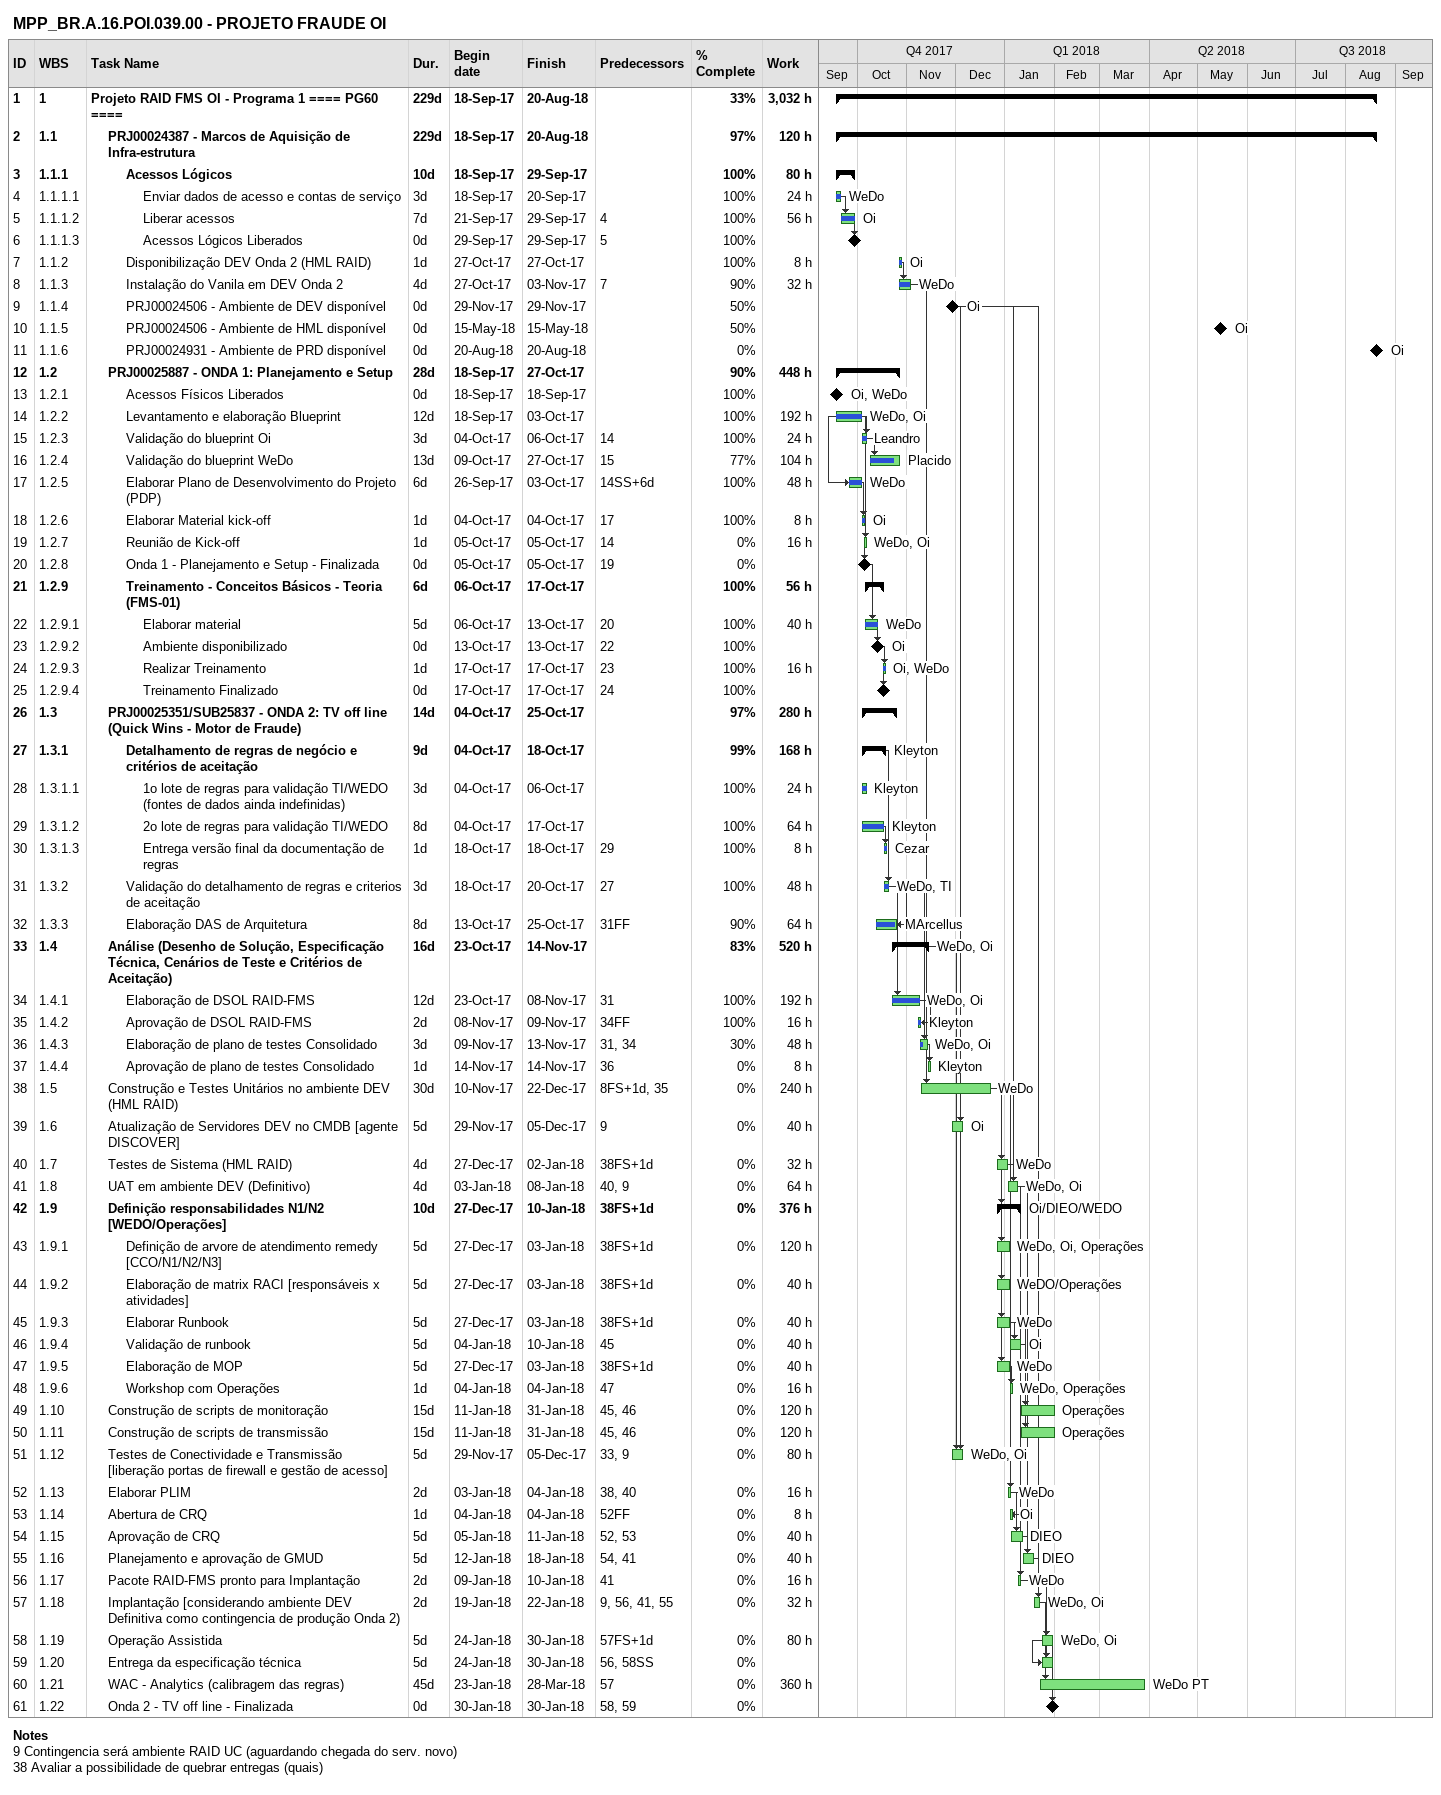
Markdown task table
MPP_BR.A.16.POI.039.00 - PROJETO FRAUDE OI

| ID | WBS | Task | Duration | Start | Finish | Predecessors | Resources | % complete | Work (h) |
|---|---|---|---|---|---|---|---|---|---|
| 1 | 1 | **Projeto RAID FMS OI - Programa 1 ==== PG60 ====** | 229d | 2017-09-18 | 2018-08-20 |  |  | 33 | 3032 |
| 2 | 1.1 | **PRJ00024387 - Marcos de Aquisição de Infra-estrutura** | 229d | 2017-09-18 | 2018-08-20 |  |  | 97 | 120 |
| 3 | 1.1.1 | **Acessos Lógicos** | 10d | 2017-09-18 | 2017-09-29 |  |  | 100 | 80 |
| 4 | 1.1.1.1 | Enviar dados de acesso e contas de serviço | 3d | 2017-09-18 | 2017-09-20 |  | WeDo | 100 | 24 |
| 5 | 1.1.1.2 | Liberar acessos | 7d | 2017-09-21 | 2017-09-29 | 4 | Oi | 100 | 56 |
| 6 | 1.1.1.3 | Acessos Lógicos Liberados | 0d | 2017-09-29 | 2017-09-29 | 5 |  | 100 |  |
| 7 | 1.1.2 | Disponibilização DEV Onda 2 (HML RAID) | 1d | 2017-10-27 | 2017-10-27 |  | Oi | 100 | 8 |
| 8 | 1.1.3 | Instalação do Vanila em DEV Onda 2 | 4d | 2017-10-27 | 2017-11-03 | 7 | WeDo | 90 | 32 |
| 9 | 1.1.4 | PRJ00024506 - Ambiente de DEV disponível | 0d | 2017-11-29 | 2017-11-29 |  | Oi | 50 |  |
| 10 | 1.1.5 | PRJ00024506 - Ambiente de HML disponível | 0d | 2018-05-15 | 2018-05-15 |  | Oi | 50 |  |
| 11 | 1.1.6 | PRJ00024931 - Ambiente de PRD disponível | 0d | 2018-08-20 | 2018-08-20 |  | Oi | 0 |  |
| 12 | 1.2 | **PRJ00025887 - ONDA 1: Planejamento e Setup** | 28d | 2017-09-18 | 2017-10-27 |  |  | 90 | 448 |
| 13 | 1.2.1 | Acessos Físicos Liberados | 0d | 2017-09-18 | 2017-09-18 |  | Oi, WeDo | 100 |  |
| 14 | 1.2.2 | Levantamento e elaboração Blueprint | 12d | 2017-09-18 | 2017-10-03 |  | WeDo, Oi | 100 | 192 |
| 15 | 1.2.3 | Validação do blueprint Oi | 3d | 2017-10-04 | 2017-10-06 | 14 | Leandro | 100 | 24 |
| 16 | 1.2.4 | Validação do blueprint WeDo | 13d | 2017-10-09 | 2017-10-27 | 15 | Placido | 77 | 104 |
| 17 | 1.2.5 | Elaborar Plano de Desenvolvimento do Projeto (PDP) | 6d | 2017-09-26 | 2017-10-03 | 14SS+6d | WeDo | 100 | 48 |
| 18 | 1.2.6 | Elaborar Material kick-off | 1d | 2017-10-04 | 2017-10-04 | 17 | Oi | 100 | 8 |
| 19 | 1.2.7 | Reunião de Kick-off | 1d | 2017-10-05 | 2017-10-05 | 14 | WeDo, Oi | 0 | 16 |
| 20 | 1.2.8 | Onda 1 - Planejamento e Setup - Finalizada | 0d | 2017-10-05 | 2017-10-05 | 19 |  | 0 |  |
| 21 | 1.2.9 | **Treinamento - Conceitos Básicos - Teoria (FMS-01)** | 6d | 2017-10-06 | 2017-10-17 |  |  | 100 | 56 |
| 22 | 1.2.9.1 | Elaborar material | 5d | 2017-10-06 | 2017-10-13 | 20 | WeDo | 100 | 40 |
| 23 | 1.2.9.2 | Ambiente disponibilizado | 0d | 2017-10-13 | 2017-10-13 | 22 | Oi | 100 |  |
| 24 | 1.2.9.3 | Realizar Treinamento | 1d | 2017-10-17 | 2017-10-17 | 23 | Oi, WeDo | 100 | 16 |
| 25 | 1.2.9.4 | Treinamento Finalizado | 0d | 2017-10-17 | 2017-10-17 | 24 |  | 100 |  |
| 26 | 1.3 | **PRJ00025351/SUB25837 - ONDA 2: TV off line (Quick Wins - Motor de Fraude)** | 14d | 2017-10-04 | 2017-10-25 |  |  | 97 | 280 |
| 27 | 1.3.1 | **Detalhamento de regras de negócio e critérios de aceitação** | 9d | 2017-10-04 | 2017-10-18 |  | Kleyton | 99 | 168 |
| 28 | 1.3.1.1 | 1o lote de regras para validação TI/WEDO (fontes de dados ainda indefinidas) | 3d | 2017-10-04 | 2017-10-06 |  | Kleyton | 100 | 24 |
| 29 | 1.3.1.2 | 2o lote de regras para validação TI/WEDO | 8d | 2017-10-04 | 2017-10-17 |  | Kleyton | 100 | 64 |
| 30 | 1.3.1.3 | Entrega versão final da documentação de regras | 1d | 2017-10-18 | 2017-10-18 | 29 | Cezar | 100 | 8 |
| 31 | 1.3.2 | Validação do detalhamento de regras e criterios de aceitação | 3d | 2017-10-18 | 2017-10-20 | 27 | WeDo, TI | 100 | 48 |
| 32 | 1.3.3 | Elaboração DAS de Arquitetura | 8d | 2017-10-13 | 2017-10-25 | 31FF | MArcellus | 90 | 64 |
| 33 | 1.4 | **Análise (Desenho de Solução, Especificação Técnica, Cenários de Teste e Critérios de Aceitação)** | 16d | 2017-10-23 | 2017-11-14 |  | WeDo, Oi | 83 | 520 |
| 34 | 1.4.1 | Elaboração de DSOL RAID-FMS | 12d | 2017-10-23 | 2017-11-08 | 31 | WeDo, Oi | 100 | 192 |
| 35 | 1.4.2 | Aprovação de DSOL RAID-FMS | 2d | 2017-11-08 | 2017-11-09 | 34FF | Kleyton | 100 | 16 |
| 36 | 1.4.3 | Elaboração de plano de testes Consolidado | 3d | 2017-11-09 | 2017-11-13 | 31, 34 | WeDo, Oi | 30 | 48 |
| 37 | 1.4.4 | Aprovação de plano de testes Consolidado | 1d | 2017-11-14 | 2017-11-14 | 36 | Kleyton | 0 | 8 |
| 38 | 1.5 | Construção e Testes Unitários no ambiente DEV (HML RAID) | 30d | 2017-11-10 | 2017-12-22 | 8FS+1d, 35 | WeDo | 0 | 240 |
| 39 | 1.6 | Atualização de Servidores DEV no CMDB [agente DISCOVER] | 5d | 2017-11-29 | 2017-12-05 | 9 | Oi | 0 | 40 |
| 40 | 1.7 | Testes de Sistema (HML RAID) | 4d | 2017-12-27 | 2018-01-02 | 38FS+1d | WeDo | 0 | 32 |
| 41 | 1.8 | UAT em ambiente DEV (Definitivo) | 4d | 2018-01-03 | 2018-01-08 | 40, 9 | WeDo, Oi | 0 | 64 |
| 42 | 1.9 | **Definição responsabilidades N1/N2 [WEDO/Operações]** | 10d | 2017-12-27 | 2018-01-10 | 38FS+1d | Oi/DIEO/WEDO | 0 | 376 |
| 43 | 1.9.1 | Definição de arvore de atendimento remedy [CCO/N1/N2/N3] | 5d | 2017-12-27 | 2018-01-03 | 38FS+1d | WeDo, Oi, Operações | 0 | 120 |
| 44 | 1.9.2 | Elaboração de matrix RACI [responsáveis x atividades] | 5d | 2017-12-27 | 2018-01-03 | 38FS+1d | WeDO/Operações | 0 | 40 |
| 45 | 1.9.3 | Elaborar Runbook | 5d | 2017-12-27 | 2018-01-03 | 38FS+1d | WeDo | 0 | 40 |
| 46 | 1.9.4 | Validação de runbook | 5d | 2018-01-04 | 2018-01-10 | 45 | Oi | 0 | 40 |
| 47 | 1.9.5 | Elaboração de MOP | 5d | 2017-12-27 | 2018-01-03 | 38FS+1d | WeDo | 0 | 40 |
| 48 | 1.9.6 | Workshop com Operações | 1d | 2018-01-04 | 2018-01-04 | 47 | WeDo, Operações | 0 | 16 |
| 49 | 1.10 | Construção de scripts de monitoração | 15d | 2018-01-11 | 2018-01-31 | 45, 46 | Operações | 0 | 120 |
| 50 | 1.11 | Construção de scripts de transmissão | 15d | 2018-01-11 | 2018-01-31 | 45, 46 | Operações | 0 | 120 |
| 51 | 1.12 | Testes de Conectividade e Transmissão [liberação portas de firewall e gestão de acesso] | 5d | 2017-11-29 | 2017-12-05 | 33, 9 | WeDo, Oi | 0 | 80 |
| 52 | 1.13 | Elaborar PLIM | 2d | 2018-01-03 | 2018-01-04 | 38, 40 | WeDo | 0 | 16 |
| 53 | 1.14 | Abertura de CRQ | 1d | 2018-01-04 | 2018-01-04 | 52FF | Oi | 0 | 8 |
| 54 | 1.15 | Aprovação de CRQ | 5d | 2018-01-05 | 2018-01-11 | 52, 53 | DIEO | 0 | 40 |
| 55 | 1.16 | Planejamento e aprovação de GMUD | 5d | 2018-01-12 | 2018-01-18 | 54, 41 | DIEO | 0 | 40 |
| 56 | 1.17 | Pacote RAID-FMS pronto para Implantação | 2d | 2018-01-09 | 2018-01-10 | 41 | WeDo | 0 | 16 |
| 57 | 1.18 | Implantação [considerando ambiente DEV Definitiva como contingencia de produção Onda 2) | 2d | 2018-01-19 | 2018-01-22 | 9, 56, 41, 55 | WeDo, Oi | 0 | 32 |
| 58 | 1.19 | Operação Assistida | 5d | 2018-01-24 | 2018-01-30 | 57FS+1d | WeDo, Oi | 0 | 80 |
| 59 | 1.20 | Entrega da especificação técnica | 5d | 2018-01-24 | 2018-01-30 | 56, 58SS |  | 0 |  |
| 60 | 1.21 | WAC - Analytics (calibragem das regras) | 45d | 2018-01-23 | 2018-03-28 | 57 | WeDo PT | 0 | 360 |
| 61 | 1.22 | Onda 2 - TV off line - Finalizada | 0d | 2018-01-30 | 2018-01-30 | 58, 59 |  | 0 |  |

Notes
- 9: Contingencia será ambiente RAID UC (aguardando chegada do serv. novo)
- 38: Avaliar a possibilidade de quebrar entregas (quais)
